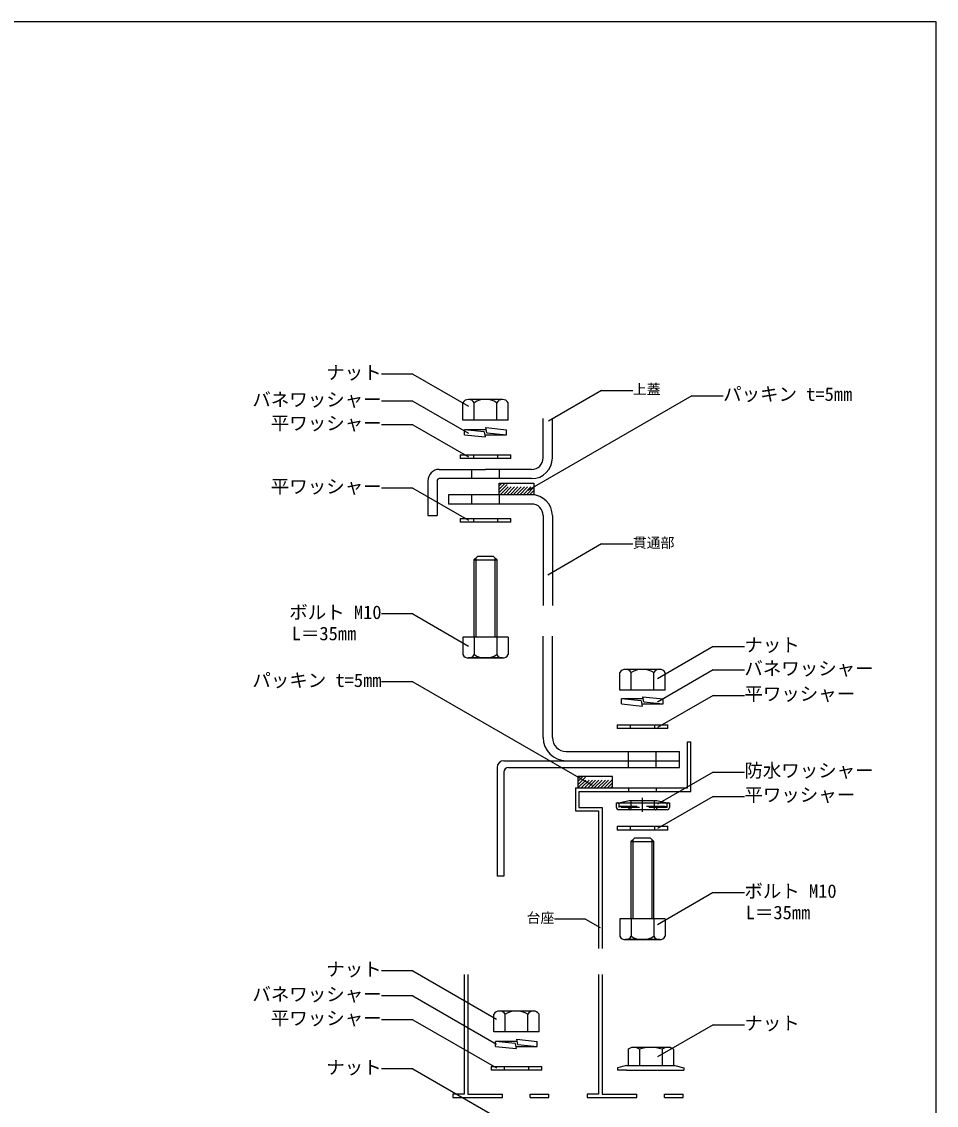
# Model space of a CAD drawing. Units: millimetres on the paper, enlarged 10 times, with parts at other scales. Extents: x -10475 to 9199, y -10092 to 10143.
# Drawn here: x 8208 to 9199, y -8506 to -7332 of the extents above; entities that cross this region are included whole.
import ezdxf
from ezdxf.enums import TextEntityAlignment as Align

# ---------------------------------------------------------------- set-up
doc = ezdxf.new("R2010")
doc.units = ezdxf.units.MM
doc.header["$LTSCALE"] = 10
for name, pattern in [('CHAIN1', [8, 5, -1, 1, -1]), ('DASHED1', [1.8, 1.2, -0.6]), ('DASHED2', [3, 2, -1])]:
    doc.linetypes.add(name, pattern=pattern)
for name, color, linetype in [('0-F_図面枠', 7, 'Continuous'), ('F-0_FRP', 4, 'Continuous'), ('F-1_SUS', 7, 'Continuous'), ('F-2_金物', 7, 'Continuous'), ('F-3', 7, 'Continuous'), ('F-8_FRP部位名', 2, 'Continuous'), ('F-9_SUS部位名', 2, 'Continuous'), ('F-A_金物品名', 3, 'Continuous')]:
    doc.layers.add(name, color=color, linetype=linetype)
doc.styles.add('ＭＳ ゴシック', font='')
doc.styles.get('ＭＳ ゴシック').set_extended_font_data('MS Gothic')

msp = doc.modelspace()

# ---------------------------------------------------------------- linework, layer by layer
at = {"layer": '0-F_図面枠'}
for p, q in [((9198.81, -7331.97), (5198.81, -7331.97)), ((9198.81, -10091.97), (9198.81, -7331.97))]:
    msp.add_line(p, q, dxfattribs=at)
at = {"layer": 'F-0_FRP'}
for p, q in [((8772.96, -7804.6), (8772.96, -7762.1)), ((8782.96, -7804.6), (8782.96, -7762.1)), ((8660.46, -7817.1), (8710.46, -7817.1)), ((8695.46, -7817.1), (8695.46, -7827.1)), ((8760.46, -7817.1), (8710.46, -7817.1)), ((8725.46, -7817.1), (8725.46, -7827.1)), ((8657.96, -7829.6), (8657.96, -7867.1)), ((8760.46, -7827.1), (8660.46, -7827.1)), ((8670.46, -7844.6), (8670.46, -7854.6)), ((8760.46, -7844.6), (8670.46, -7844.6)), ((8710.46, -7854.6), (8670.46, -7854.6)), ((8695.46, -7844.6), (8695.46, -7854.6)), ((8760.46, -7854.6), (8710.46, -7854.6)), ((8725.46, -7844.6), (8725.46, -7854.6)), ((8772.96, -7867.1), (8772.96, -7964.6)), ((8782.96, -7867.1), (8782.96, -7964.6)), ((8772.96, -8107.71), (8772.96, -7997.71)), ((8782.96, -8107.71), (8782.96, -7997.71)), ((8865.46, -8140.21), (8865.46, -8122.71)), ((8895.46, -8140.21), (8895.46, -8122.71)), ((8920.46, -8140.21), (8920.46, -8122.71)), ((8730.46, -8132.71), (8797.96, -8132.71)), ((8797.96, -8132.71), (8920.46, -8132.71)), ((8722.96, -8140.21), (8722.96, -8257.71)), ((8730.46, -8145.21), (8730.46, -8257.71)), ((8735.46, -8140.21), (8920.46, -8140.21)), ((8865.46, -8140.21), (8895.46, -8140.21)), ((8895.46, -8140.21), (8920.46, -8140.21)), ((8730.46, -8257.71), (8722.96, -8257.71))]:
    msp.add_line(p, q, dxfattribs=at)
at = {"layer": 'F-0_FRP', "linetype": 'DASHED1'}
for p, q in [((8725.46, -7842.04), (8735.4, -7832.1)), ((8725.46, -7838.5), (8731.86, -7832.1)), ((8725.46, -7834.97), (8728.33, -7832.1)), ((8725.46, -7842.04), (8735.4, -7832.1)), ((8725.46, -7838.5), (8731.86, -7832.1)), ((8725.46, -7834.97), (8728.33, -7832.1)), ((8726.43, -7844.6), (8738.93, -7832.1)), ((8726.43, -7844.6), (8738.93, -7832.1)), ((8729.97, -7844.6), (8742.47, -7832.1)), ((8729.97, -7844.6), (8742.47, -7832.1)), ((8733.5, -7844.6), (8746, -7832.1)), ((8733.5, -7844.6), (8746, -7832.1)), ((8737.04, -7844.6), (8749.54, -7832.1)), ((8737.04, -7844.6), (8749.54, -7832.1)), ((8740.58, -7844.6), (8753.08, -7832.1)), ((8740.58, -7844.6), (8753.08, -7832.1)), ((8744.11, -7844.6), (8756.61, -7832.1)), ((8744.11, -7844.6), (8756.61, -7832.1)), ((8747.65, -7844.6), (8760.15, -7832.1)), ((8747.65, -7844.6), (8760.15, -7832.1)), ((8751.18, -7844.6), (8762.96, -7832.82)), ((8751.18, -7844.6), (8762.96, -7832.82)), ((8754.72, -7844.6), (8762.96, -7836.36)), ((8754.72, -7844.6), (8762.96, -7836.36)), ((8758.25, -7844.6), (8762.96, -7839.89)), ((8758.25, -7844.6), (8762.96, -7839.89)), ((8761.79, -7844.6), (8762.96, -7843.43)), ((8761.79, -7844.6), (8762.96, -7843.43))]:
    msp.add_line(p, q, dxfattribs=at)
at = {"layer": 'F-0_FRP'}
for points in [[(8647.96, -7829.6), (8647.96, -7867.1), (8657.96, -7867.1)], [(8797.96, -8122.71), (8917.49, -8122.71), (8920.46, -8122.71)]]:
    msp.add_lwpolyline(points, dxfattribs=at)
msp.add_lwpolyline([(8762.96, -7844.6), (8725.46, -7844.6), (8725.46, -7832.1), (8762.96, -7832.1)], close=True, dxfattribs=at)
msp.add_lwpolyline([(8762.96, -7844.6), (8725.46, -7844.6), (8725.46, -7832.1), (8762.96, -7832.1)], close=True, dxfattribs=at)
for centre, radius, start, end in [((8760.46, -7804.6), 12.5, 270, 0), ((8760.46, -7804.6), 22.5, 270, 0), ((8660.46, -7829.6), 12.5, 90, 180), ((8660.46, -7829.6), 2.5, 90, 180), ((8760.46, -7867.1), 22.5, 0, 90), ((8760.46, -7867.1), 12.5, 0, 90), ((8797.96, -8107.71), 25, 180, 270), ((8797.96, -8107.71), 15, 180, 270), ((8730.46, -8140.21), 7.5, 90, 180), ((8735.46, -8145.21), 5, 90, 180), ((8735.46, -8145.21), 5, 90, 180)]:
    msp.add_arc(centre, radius, start, end, dxfattribs=at)
at = {"layer": 'F-1_SUS'}
for p, q in [((8929.21, -8112.21), (8932.96, -8112.21)), ((8929.21, -8162.21), (8929.21, -8112.21)), ((8807.96, -8162.21), (8929.21, -8162.21)), ((8807.96, -8162.21), (8807.96, -8187.21)), ((8811.71, -8165.96), (8865.46, -8165.96)), ((8811.71, -8165.96), (8811.71, -8183.46)), ((8865.46, -8162.21), (8865.46, -8165.96)), ((8865.46, -8165.96), (8895.46, -8165.96)), ((8895.46, -8162.21), (8895.46, -8165.96)), ((8811.71, -8183.46), (8836.71, -8183.46)), ((8836.71, -8183.46), (8836.71, -8336.23)), ((8807.96, -8187.21), (8832.96, -8187.21)), ((8832.96, -8187.21), (8832.96, -8336.23)), ((8687.45, -8364.38), (8687.45, -8493.93)), ((8832.96, -8364.38), (8832.96, -8493.93)), ((8836.71, -8364.38), (8836.71, -8493.93)), ((8832.96, -8497.68), (8874.46, -8497.68)), ((8836.71, -8493.93), (8874.46, -8493.93)), ((8874.46, -8497.68), (8874.46, -8493.93)), ((8904.46, -8493.93), (8924.46, -8493.93)), ((8904.46, -8497.68), (8904.46, -8493.93)), ((8904.46, -8497.68), (8924.46, -8497.68)), ((8924.46, -8497.68), (8924.46, -8493.93))]:
    msp.add_line(p, q, dxfattribs=at)
at = {"layer": 'F-1_SUS', "color": 4, "linetype": 'DASHED1'}
for p, q in [((8810.46, -8151.8), (8812.55, -8149.71)), ((8810.46, -8155.34), (8816.09, -8149.71)), ((8810.46, -8158.88), (8819.62, -8149.71)), ((8810.66, -8162.21), (8823.16, -8149.71)), ((8814.19, -8162.21), (8826.69, -8149.71)), ((8817.73, -8162.21), (8830.23, -8149.71)), ((8821.26, -8162.21), (8833.76, -8149.71)), ((8824.8, -8162.21), (8837.3, -8149.71)), ((8828.33, -8162.21), (8840.83, -8149.71)), ((8831.87, -8162.21), (8844.37, -8149.71)), ((8835.41, -8162.21), (8847.91, -8149.71)), ((8838.94, -8162.21), (8847.96, -8153.2)), ((8842.48, -8162.21), (8847.96, -8156.73)), ((8846.01, -8162.21), (8847.96, -8160.27))]:
    msp.add_line(p, q, dxfattribs=at)
at = {"layer": 'F-1_SUS', "color": 4}
for p, q in [((8810.46, -8149.71), (8810.46, -8162.21)), ((8847.96, -8149.71), (8810.46, -8149.71)), ((8810.46, -8149.71), (8810.46, -8162.21)), ((8847.96, -8149.71), (8810.46, -8149.71)), ((8812.92, -8154.71), (8812.96, -8154.71)), ((8812.92, -8154.71), (8812.96, -8154.71)), ((8847.96, -8162.21), (8847.96, -8149.71)), ((8847.96, -8162.21), (8847.96, -8149.71)), ((8810.46, -8162.21), (8847.96, -8162.21)), ((8810.46, -8162.21), (8847.96, -8162.21))]:
    msp.add_line(p, q, dxfattribs=at)
at = {"layer": 'F-1_SUS'}
for points in [[(8895.46, -8165.96), (8932.96, -8165.96), (8932.96, -8112.21)], [(8691.2, -8364.38), (8691.2, -8493.93), (8728.95, -8493.93)], [(8687.45, -8497.68), (8728.95, -8497.68), (8728.95, -8493.93)], [(8758.95, -8497.68), (8758.95, -8493.93), (8778.95, -8493.93)], [(8758.95, -8497.68), (8778.95, -8497.68), (8778.95, -8493.93)]]:
    msp.add_lwpolyline(points, dxfattribs=at)
at = {"layer": 'F-2_金物'}
for p, q in [((8685.92, -7763.8), (8685.92, -7744.84)), ((8728.86, -7741.3), (8692.05, -7741.3)), ((8698.19, -7763.8), (8698.19, -7744.84)), ((8722.73, -7763.8), (8722.73, -7744.84)), ((8734.99, -7763.8), (8734.99, -7744.84)), ((8734.99, -7763.8), (8685.92, -7763.8)), ((8709.85, -7763.8), (8688.12, -7763.8)), ((8734.12, -7763.8), (8715.23, -7763.8)), ((8682.96, -7801.37), (8737.96, -7801.37)), ((8682.96, -7801.37), (8682.96, -7805.37)), ((8737.96, -7805.37), (8682.96, -7805.37)), ((8697.33, -7801.37), (8697.33, -7805.37)), ((8723.58, -7801.37), (8723.58, -7805.37)), ((8737.96, -7805.37), (8737.96, -7801.37)), ((8682.96, -7870.35), (8682.96, -7874.35)), ((8682.96, -7870.35), (8737.96, -7870.35)), ((8737.96, -7874.35), (8682.96, -7874.35)), ((8697.33, -7870.35), (8697.33, -7874.35)), ((8723.58, -7870.35), (8723.58, -7874.35)), ((8737.96, -7874.35), (8737.96, -7870.35)), ((8855.92, -8056.23), (8855.92, -8037.27)), ((8898.86, -8033.73), (8862.05, -8033.73)), ((8868.19, -8056.23), (8868.19, -8037.27)), ((8892.73, -8056.23), (8892.73, -8037.27)), ((8904.99, -8056.23), (8904.99, -8037.27)), ((8904.99, -8056.23), (8855.92, -8056.23)), ((8879.85, -8056.23), (8858.12, -8056.23)), ((8904.12, -8056.23), (8885.23, -8056.23)), ((8852.96, -8093.8), (8852.96, -8097.8)), ((8852.96, -8093.8), (8907.96, -8093.8)), ((8907.96, -8097.8), (8852.96, -8097.8)), ((8867.33, -8093.8), (8867.33, -8097.8)), ((8893.58, -8093.8), (8893.58, -8097.8)), ((8907.96, -8097.8), (8907.96, -8093.8)), ((8907.26, -8185.82), (8854.76, -8185.82)), ((8852.96, -8203.83), (8907.96, -8203.83)), ((8852.96, -8203.83), (8852.96, -8207.83)), ((8867.33, -8203.83), (8867.33, -8207.83)), ((8893.58, -8203.83), (8893.58, -8207.83)), ((8907.96, -8207.83), (8907.96, -8203.83)), ((8907.96, -8207.83), (8852.96, -8207.83)), ((8871.71, -8216.57), (8867.96, -8220.32)), ((8889.21, -8216.57), (8871.71, -8216.57)), ((8892.96, -8220.32), (8889.21, -8216.57)), ((8867.96, -8220.32), (8867.96, -8304.07)), ((8867.96, -8220.32), (8892.96, -8220.32)), ((8892.96, -8304.07), (8892.96, -8220.32)), ((8855.92, -8304.07), (8855.92, -8323.02)), ((8904.99, -8304.07), (8855.92, -8304.07)), ((8868.19, -8304.07), (8868.19, -8323.02)), ((8892.73, -8304.07), (8892.73, -8323.02)), ((8904.99, -8304.07), (8904.99, -8323.02)), ((8762.35, -8403.96), (8725.55, -8403.96)), ((8719.41, -8426.46), (8719.41, -8407.5)), ((8731.68, -8426.46), (8731.68, -8407.5)), ((8756.22, -8426.46), (8756.22, -8407.5)), ((8768.49, -8426.46), (8768.49, -8407.5)), ((8768.49, -8426.46), (8719.41, -8426.46)), ((8743.35, -8426.46), (8721.61, -8426.46)), ((8767.61, -8426.46), (8748.72, -8426.46)), ((8864.92, -8445.29), (8868.83, -8443.03)), ((8864.92, -8445.29), (8864.92, -8463.03)), ((8868.83, -8443.03), (8910.08, -8443.03)), ((8877.19, -8445.29), (8877.19, -8463.03)), ((8901.73, -8445.29), (8901.73, -8463.03)), ((8913.99, -8445.29), (8910.08, -8443.03)), ((8913.99, -8445.29), (8913.99, -8463.03)), ((8716.45, -8464.03), (8771.45, -8464.03)), ((8716.45, -8464.03), (8716.45, -8468.03)), ((8730.83, -8464.03), (8730.83, -8468.03)), ((8757.08, -8464.03), (8757.08, -8468.03)), ((8771.45, -8468.03), (8771.45, -8464.03)), ((8863.21, -8463.03), (8853.55, -8465.53)), ((8853.55, -8465.53), (8853.55, -8468.03)), ((8863.21, -8463.03), (8915.71, -8463.03)), ((8863.21, -8463.03), (8915.71, -8463.03)), ((8863.21, -8463.03), (8915.71, -8463.03)), ((8915.71, -8463.03), (8925.36, -8465.53)), ((8925.36, -8465.53), (8925.36, -8468.03)), ((8771.45, -8468.03), (8716.45, -8468.03)), ((8863.21, -8468.03), (8853.55, -8468.03)), ((8863.21, -8468.03), (8915.71, -8468.03)), ((8915.71, -8468.03), (8925.36, -8468.03))]:
    msp.add_line(p, q, dxfattribs=at)
at = {"layer": 'F-2_金物', "color": 4}
for p, q in [((8854.76, -8178.32), (8866.01, -8175.82)), ((8893.64, -8185.82), (8893.64, -8175.82)), ((8869.96, -8218.32), (8869.96, -8304.07)), ((8890.96, -8304.07), (8890.96, -8218.32))]:
    msp.add_line(p, q, dxfattribs=at)
at = {"layer": 'F-2_金物', "color": 4, "linetype": 'DASHED2'}
for p, q in [((8854.76, -8178.32), (8854.76, -8179.57)), ((8866.01, -8184.57), (8866.01, -8183.32)), ((8868.39, -8185.82), (8868.39, -8175.82)), ((8896.01, -8183.32), (8907.26, -8182.07)), ((8896.01, -8184.57), (8896.01, -8183.32)), ((8907.26, -8179.57), (8907.26, -8178.32))]:
    msp.add_line(p, q, dxfattribs=at)
at = {"layer": 'F-2_金物', "linetype": 'DASHED2'}
for p, q in [((8854.76, -8179.57), (8854.76, -8183.32)), ((8907.26, -8183.32), (8854.76, -8183.32)), ((8907.26, -8183.32), (8907.26, -8179.57)), ((8866.01, -8185.82), (8866.01, -8184.57)), ((8896.01, -8185.82), (8896.01, -8184.57))]:
    msp.add_line(p, q, dxfattribs=at)
at = {"layer": 'F-2_金物', "color": 2, "linetype": 'CHAIN1'}
msp.add_line((8880.46, -8187.97), (8880.46, -8172.88), dxfattribs=at)
at = {"layer": 'F-2_金物'}
for points in [[(8852.26, -8183.32), (8852.26, -8178.32), (8909.76, -8178.32), (8909.76, -8183.32)], [(8862.05, -8326.57), (8898.86, -8326.57), (8862.05, -8326.57)]]:
    msp.add_lwpolyline(points, dxfattribs=at)
at = {"layer": 'F-2_金物', "color": 4, "linetype": 'DASHED2'}
msp.add_lwpolyline([(8866.01, -8183.32), (8854.76, -8182.07), (8907.26, -8182.07)], dxfattribs=at)
at = {"layer": 'F-2_金物', "color": 4}
msp.add_lwpolyline([(8866.01, -8175.82), (8896.01, -8175.82), (8907.26, -8178.32)], dxfattribs=at)
at = {"layer": 'F-2_金物'}
for centre, radius, start, end in [((8692.05, -7748.38), 7.08, 29.99985, 149.99985), ((8710.46, -7764.32), 23.02, 57.79585, 122.2043), ((8728.86, -7748.38), 7.08, 29.99985, 149.99985), ((8862.05, -8040.81), 7.08, 29.99985, 149.99985), ((8880.46, -8056.75), 23.02, 57.79585, 122.2043), ((8898.86, -8040.81), 7.08, 29.99985, 149.99985), ((8854.76, -8183.32), 2.5, 180, 270), ((8907.26, -8183.32), 2.5, 270, 0), ((8862.05, -8319.48), 7.08, 210.00015, 330.00015), ((8880.46, -8303.54), 23.02, 237.7957, 302.20415), ((8898.86, -8319.48), 7.08, 210.00015, 330.00015), ((8725.55, -8411.04), 7.08, 29.99985, 149.99985), ((8743.95, -8426.98), 23.02, 57.79585, 122.2043), ((8762.35, -8411.04), 7.08, 29.99985, 149.99985), ((8871.05, -8453.99), 10.64, 54.793, 125.207), ((8889.46, -8482.99), 39.64, 71.971, 108.029), ((8907.86, -8453.99), 10.64, 54.793, 125.207)]:
    msp.add_arc(centre, radius, start, end, dxfattribs=at)
at = {"layer": 'F-2_金物', "linetype": 'DASHED2'}
for centre, start, end in [((8853.51, -8179.57), 0, 90), ((8864.76, -8184.57), 0, 90), ((8897.26, -8184.57), 90, 180), ((8908.51, -8179.57), 90, 180)]:
    msp.add_arc(centre, 1.25, start, end, dxfattribs=at)
at = {"layer": 'F-2_金物', "color": 4, "linetype": 'DASHED2'}
for centre, start, end in [((8867.26, -8184.57), 180, 270), ((8894.76, -8184.57), 270, 0)]:
    msp.add_arc(centre, 1.25, start, end, dxfattribs=at)
at = {"layer": 'F-3'}
for p, q in [((8710.87, -7771.74), (8733.08, -7774.07)), ((8711.95, -7777.38), (8710.87, -7771.74)), ((8687.83, -7779.6), (8687.83, -7774.07)), ((8708.96, -7776.29), (8687.83, -7774.07)), ((8711.32, -7774.07), (8687.83, -7774.07)), ((8687.83, -7779.6), (8710.05, -7781.94)), ((8708.96, -7776.29), (8710.05, -7781.94)), ((8709.6, -7779.6), (8733.08, -7779.6)), ((8711.95, -7777.38), (8733.08, -7779.6)), ((8733.08, -7779.6), (8733.08, -7774.07)), ((8722.96, -7915.12), (8719.21, -7911.37)), ((8697.96, -7915.12), (8697.96, -7998.87)), ((8697.96, -7915.12), (8722.96, -7915.12)), ((8722.96, -7998.87), (8722.96, -7915.12)), ((8734.99, -7998.87), (8685.92, -7998.87)), ((8685.92, -7998.87), (8685.92, -8017.83)), ((8698.19, -7998.87), (8698.19, -8017.83)), ((8722.73, -7998.87), (8722.73, -8017.83)), ((8734.99, -7998.87), (8734.99, -8017.83)), ((8857.83, -8071.22), (8857.83, -8065.69)), ((8878.96, -8067.91), (8857.83, -8065.69)), ((8881.32, -8065.69), (8857.83, -8065.69)), ((8880.87, -8063.36), (8903.08, -8065.69)), ((8881.95, -8069), (8880.87, -8063.36)), ((8903.08, -8071.22), (8903.08, -8065.69)), ((8857.83, -8071.22), (8880.05, -8073.56)), ((8878.96, -8067.91), (8880.05, -8073.56)), ((8879.6, -8071.22), (8903.08, -8071.22)), ((8881.95, -8069), (8903.08, -8071.22)), ((8721.33, -8442.33), (8721.33, -8436.8)), ((8742.46, -8439.02), (8721.33, -8436.8)), ((8744.81, -8436.8), (8721.33, -8436.8)), ((8742.46, -8439.02), (8743.54, -8444.67)), ((8744.36, -8434.47), (8766.58, -8436.8)), ((8745.45, -8440.11), (8744.36, -8434.47)), ((8745.45, -8440.11), (8766.58, -8442.33)), ((8766.58, -8442.33), (8766.58, -8436.8)), ((8721.33, -8442.33), (8743.54, -8444.67)), ((8743.09, -8442.33), (8766.58, -8442.33)), ((8674.95, -8493.93), (8674.95, -8497.68)), ((8687.45, -8493.93), (8674.95, -8493.93)), ((8674.95, -8497.68), (8687.45, -8497.68)), ((8820.46, -8493.93), (8820.46, -8497.68)), ((8832.96, -8493.93), (8820.46, -8493.93)), ((8820.46, -8497.68), (8832.96, -8497.68))]:
    msp.add_line(p, q, dxfattribs=at)
at = {"layer": 'F-3', "color": 4}
for p, q in [((8699.96, -7913.12), (8699.96, -7998.87)), ((8720.96, -7998.87), (8720.96, -7913.12))]:
    msp.add_line(p, q, dxfattribs=at)
at = {"layer": 'F-3', "color": 3}
for q in [(8597.99, -7973.63), (8692.18, -8008.49)]:
    msp.add_line((8631.81, -7973.63), q, dxfattribs=at)
at = {"layer": 'F-3'}
for points in [[(8719.21, -7911.37), (8701.71, -7911.37), (8697.96, -7915.12)], [(8728.86, -8021.37), (8692.05, -8021.37), (8728.86, -8021.37)]]:
    msp.add_lwpolyline(points, dxfattribs=at)
for centre, radius, start, end in [((8692.05, -8014.28), 7.08, 210.00015, 330.00015), ((8710.46, -7998.35), 23.02, 237.7957, 302.20415), ((8728.86, -8014.28), 7.08, 210.00015, 330.00015)]:
    msp.add_arc(centre, radius, start, end, dxfattribs=at)
at = {"layer": 'F-8_FRP部位名', "color": 3}
for q in [(8756.47, -7839.79), (8967.92, -7737.23)]:
    msp.add_line((8934.1, -7737.23), q, dxfattribs=at)
at = {"layer": 'F-8_FRP部位名'}
for p, q in [((8836.29, -7731.55), (8778.72, -7764.79)), ((8836.29, -7731.55), (8870.12, -7731.55)), ((8836.29, -7897.88), (8777.83, -7931.64)), ((8836.29, -7897.88), (8870.12, -7897.88))]:
    msp.add_line(p, q, dxfattribs=at)
at = {"layer": 'F-9_SUS部位名', "color": 3}
for q in [(8597.99, -8047.24), (8825.88, -8159.28)]:
    msp.add_line((8631.81, -8047.24), q, dxfattribs=at)
at = {"layer": 'F-9_SUS部位名'}
for q in [(8785.11, -8304.25), (8834.72, -8313.36)]:
    msp.add_line((8818.94, -8304.25), q, dxfattribs=at)
at = {"layer": 'F-A_金物品名'}
for p, q in [((8631.81, -7713.86), (8597.99, -7713.86)), ((8631.81, -7713.86), (8692.18, -7748.72)), ((8631.81, -7743.11), (8597.99, -7743.11)), ((8631.81, -7743.11), (8692.18, -7777.96)), ((8631.81, -7768.78), (8597.99, -7768.78)), ((8631.81, -7768.78), (8692.18, -7803.63)), ((8631.81, -7837.32), (8597.99, -7837.32)), ((8631.81, -7837.32), (8692.18, -7872.18)), ((8957.08, -8009), (8896.71, -8043.86)), ((8957.08, -8009), (8990.9, -8009)), ((8957.08, -8034.44), (8896.71, -8069.29)), ((8957.08, -8034.44), (8990.9, -8034.44)), ((8957.08, -8061.94), (8896.71, -8096.8)), ((8957.08, -8061.94), (8990.9, -8061.94)), ((8957.08, -8145.01), (8896.71, -8179.86)), ((8957.08, -8145.01), (8990.9, -8145.01)), ((8957.08, -8171.34), (8896.71, -8206.19)), ((8957.08, -8171.34), (8990.9, -8171.34)), ((8957.08, -8275.7), (8896.71, -8310.55)), ((8957.08, -8275.7), (8990.9, -8275.7)), ((8631.81, -8360.42), (8597.99, -8360.42)), ((8631.81, -8360.42), (8722.31, -8412.68)), ((8631.81, -8387.48), (8597.99, -8387.48)), ((8631.81, -8387.48), (8722.31, -8439.74)), ((8631.81, -8413.43), (8597.99, -8413.43)), ((8631.81, -8413.43), (8722.31, -8465.68)), ((8957.08, -8418.84), (8896.71, -8453.69)), ((8957.08, -8418.84), (8990.9, -8418.84)), ((8631.81, -8466.73), (8597.99, -8466.73)), ((8631.81, -8466.73), (8722.31, -8518.98))]:
    msp.add_line(p, q, dxfattribs=at)

# ---------------------------------------------------------------- texts
at = {"layer": 'F-3', "style": 'ＭＳ ゴシック'}
for s, p in [('ボルト M10', (8497.99, -7983.63)), ('L＝35㎜', (8500.62, -8006.63))]:
    msp.add_text(s, height=14.66, dxfattribs=at).set_placement(p, align=Align.BOTTOM_LEFT)
at = {"layer": 'F-8_FRP部位名', "style": 'ＭＳ ゴシック'}
for s, p in [('上蓋', (8870.12, -7739.05)), ('貫通部', (8870.12, -7905.38))]:
    msp.add_text(s, height=11, dxfattribs=at).set_placement(p, align=Align.BOTTOM_LEFT)
at = {"layer": 'F-8_FRP部位名', "color": 7, "style": 'ＭＳ ゴシック'}
msp.add_text('パッキン t=5㎜', height=14.66, dxfattribs=at).set_placement((8967.92, -7747.23), align=Align.BOTTOM_LEFT)
at = {"layer": 'F-9_SUS部位名', "color": 7, "style": 'ＭＳ ゴシック'}
msp.add_text('パッキン t=5㎜', height=14.66, dxfattribs=at).set_placement((8457.99, -8057.24), align=Align.BOTTOM_LEFT)
at = {"layer": 'F-9_SUS部位名', "style": 'ＭＳ ゴシック'}
msp.add_text('台座', height=11, dxfattribs=at).set_placement((8755.11, -8311.75), align=Align.BOTTOM_LEFT)
at = {"layer": 'F-A_金物品名', "color": 7, "style": 'ＭＳ ゴシック'}
for s, p in [('ナット', (8537.99, -7723.86)), ('バネワッシャー', (8457.99, -7753.11)), ('平ワッシャー', (8477.99, -7778.78)), ('平ワッシャー', (8477.99, -7847.32)), ('ナット', (8990.9, -8019)), ('バネワッシャー', (8990.9, -8044.44)), ('平ワッシャー', (8990.9, -8071.94)), ('防水ワッシャー', (8990.9, -8155.01)), ('平ワッシャー', (8990.9, -8181.34)), ('ボルト M10', (8990.9, -8285.7)), ('L＝35㎜', (8992.4, -8308.9)), ('ナット', (8537.99, -8370.42)), ('バネワッシャー', (8457.99, -8397.48)), ('平ワッシャー', (8477.99, -8423.43)), ('ナット', (8990.9, -8428.84)), ('ナット', (8537.99, -8476.73))]:
    msp.add_text(s, height=14.66, dxfattribs=at).set_placement(p, align=Align.BOTTOM_LEFT)

doc.saveas('drawing.dxf')
